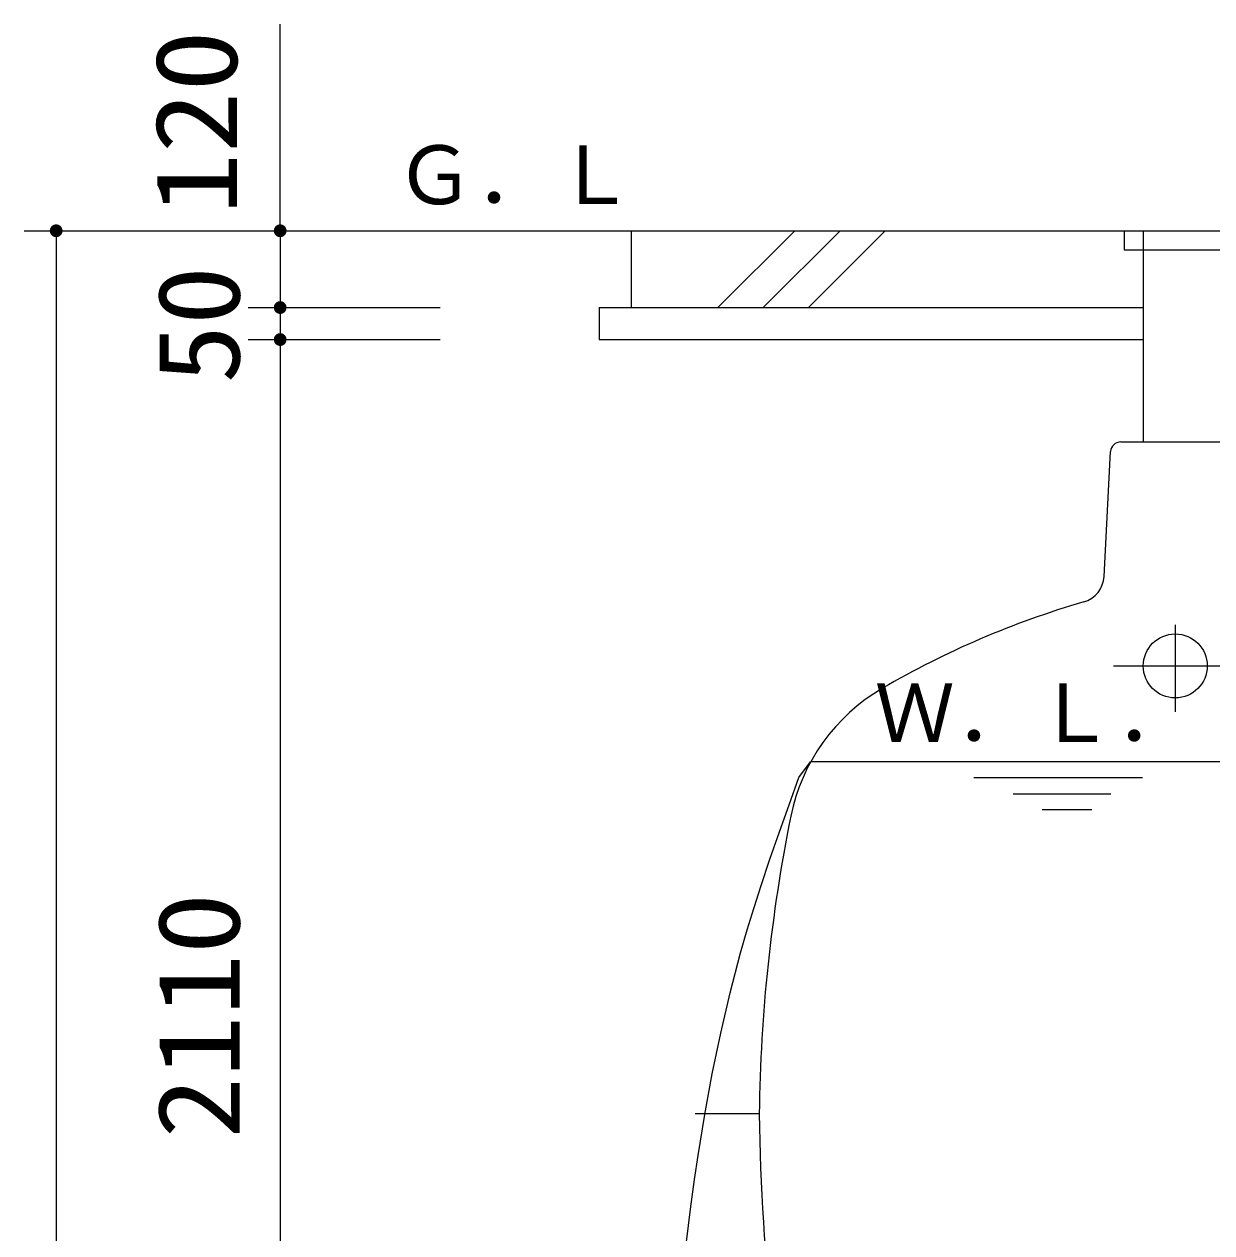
# Model space of a CAD drawing. Units: millimetres, scale not verified. Extents: x -14850 to 14850, y -10500 to 10500.
# Drawn here: x -1314 to 541, y -5010 to -3121 of the extents above; entities that cross this region are included whole.
import ezdxf
from ezdxf.enums import TextEntityAlignment as Align

# ---------------------------------------------------------------- set-up
doc = ezdxf.new("R2010")
doc.units = ezdxf.units.MM
doc.header["$LTSCALE"] = 50
doc.linetypes.add('CHAIN1', pattern=[8, 5, -1, 1, -1])
for name, color, linetype, lineweight in [('0-1_機器', 2, 'Continuous', 25), ('0-2_空気管', 3, 'Continuous', 25), ('0-4_文字', 5, 'Continuous', 25), ('0-5_製作', 5, 'Continuous', 25)]:
    doc.layers.add(name, color=color, linetype=linetype, lineweight=lineweight)
doc.styles.add('ＭＳ ゴシック', font='')
doc.styles.get('ＭＳ ゴシック').set_extended_font_data('MS Gothic')

msp = doc.modelspace()

# ---------------------------------------------------------------- linework, layer by layer
at = {"layer": '0-1_機器'}
for p, q in [((-564.36, -3444.31), (2029.99, -3444.31)), ((-365.85, -3444.31), (-365.85, -3564.31)), ((-230.31, -3564.31), (-110.31, -3444.31)), ((-159.6, -3564.31), (-39.6, -3444.31)), ((-88.89, -3564.31), (31.11, -3444.31)), ((404.15, -3444.31), (404.15, -3474.31)), ((434.15, -3444.31), (434.15, -3774.31)), ((404.15, -3474.31), (1064.15, -3474.31)), ((-415.85, -3564.31), (-415.85, -3614.31)), ((-415.85, -3564.31), (434.15, -3564.31)), ((-415.85, -3614.31), (434.15, -3614.31))]:
    msp.add_line(p, q, dxfattribs=at)
at = {"layer": '0-2_空気管'}
for p, q in [((399.14, -3774.31), (1069.16, -3774.31)), ((372.94, -3984.36), (383.16, -3789.47)), ((1553.78, -4274.31), (-85.49, -4274.31)), ((432.78, -4299.31), (169.4, -4299.31)), ((230.92, -4324.31), (383.76, -4324.31)), ((353.96, -4349.31), (276.1, -4349.31)), ((-165.85, -4824.31), (-265.85, -4824.31))]:
    msp.add_line(p, q, dxfattribs=at)
at = {"layer": '0-2_空気管', "linetype": 'CHAIN1'}
for p, q in [((484.15, -4060.31), (484.15, -4196.28)), ((387.7, -4124.31), (574.91, -4124.31))]:
    msp.add_line(p, q, dxfattribs=at)
at = {"layer": '0-2_空気管'}
msp.add_circle((484.15, -4124.31), 50, dxfattribs=at)
for centre, radius, start, end in [((399.14, -3790.31), 16, 90, 177), ((329, -3982.06), 44, 286.22488, 357), ((734.14, -5374.31), 1406, 106.22488, 120.21536), ((177.55, -4418.57), 300, 120.21536, 168.57628), ((2333.97, -4854.31), 2500, 168.57626, 179.31241), ((2834, -4794.31), 3000, 180.57292, 193.49336)]:
    msp.add_arc(centre, radius, start, end, dxfattribs=at)
at = {"layer": '0-4_文字', "color": 7}
msp.add_lwpolyline([(-315.85, -5424.31), (-312.29, -5377.35), (-305.98, -5296.41), (-299.22, -5215.5), (-291.73, -5134.67), (-283.22, -5053.94), (-273.41, -4973.33), (-267.01, -4926.65), (-261.49, -4889.48), (-251.02, -4825.53), (-239.26, -4761.8), (-226.07, -4698.38), (-211.33, -4635.33), (-194.94, -4572.74), (-184.62, -4536.67), (-177.08, -4511.68), (-163.45, -4468.79), (-149.15, -4426.11), (-134.33, -4383.59), (-119.14, -4341.19), (-103.72, -4298.85), (-85.49, -4274.31)], dxfattribs=at)
at = {"layer": '0-5_製作', "color": 2}
for p, q in [((-914.36, -3444.31), (-914.36, -3121.46)), ((-1314.36, -3444.31), (-564.36, -3444.31)), ((-1264.36, -3444.31), (-1264.36, -6024.31)), ((-914.36, -3444.31), (-914.36, -3564.31)), ((-964.36, -3564.31), (-664.36, -3564.31)), ((-914.36, -3564.31), (-914.36, -3614.31)), ((-964.36, -3614.31), (-664.36, -3614.31)), ((-964.36, -3614.31), (-664.36, -3614.31)), ((-914.36, -3614.31), (-914.36, -5724.31))]:
    msp.add_line(p, q, dxfattribs=at)
at = {"layer": '0-5_製作'}
for points in [[(-1273.41, -3440.05), (-1264.36, -3434.31), (-1264.36, -3444.31)], [(-1272.8, -3438.95), (-1264.36, -3434.31), (-1273.41, -3440.05)], [(-1272.06, -3437.94), (-1264.36, -3434.31), (-1272.8, -3438.95)], [(-1271.21, -3437.02), (-1264.36, -3434.31), (-1272.06, -3437.94)], [(-1270.24, -3436.22), (-1264.36, -3434.31), (-1271.21, -3437.02)], [(-1269.18, -3435.55), (-1264.36, -3434.31), (-1270.24, -3436.22)], [(-1268.04, -3435.01), (-1264.36, -3434.31), (-1269.18, -3435.55)], [(-1266.85, -3434.63), (-1264.36, -3434.31), (-1268.04, -3435.01)], [(-1265.61, -3434.39), (-1264.36, -3434.31), (-1266.85, -3434.63)], [(-1264.36, -3434.31), (-1254.36, -3444.31), (-1264.36, -3444.31)], [(-1264.36, -3434.31), (-1254.44, -3443.06), (-1254.36, -3444.31)], [(-1264.36, -3434.31), (-1254.67, -3441.82), (-1254.44, -3443.06)], [(-1264.36, -3434.31), (-1255.06, -3440.63), (-1254.67, -3441.82)], [(-1264.36, -3434.31), (-1255.6, -3439.49), (-1255.06, -3440.63)], [(-1264.36, -3434.31), (-1256.27, -3438.43), (-1255.6, -3439.49)], [(-1264.36, -3434.31), (-1257.07, -3437.47), (-1256.27, -3438.43)], [(-1264.36, -3434.31), (-1257.99, -3436.61), (-1257.07, -3437.47)], [(-1263.73, -3434.33), (-1257.99, -3436.61), (-1264.36, -3434.31)], [(-1263.73, -3434.33), (-1259, -3435.87), (-1257.99, -3436.61)], [(-1262.49, -3434.49), (-1259, -3435.87), (-1263.73, -3434.33)], [(-1262.49, -3434.49), (-1260.1, -3435.26), (-1259, -3435.87)], [(-1261.27, -3434.8), (-1260.1, -3435.26), (-1262.49, -3434.49)], [(-923.87, -3441.22), (-914.36, -3434.31), (-914.36, -3444.31)], [(-923.41, -3440.05), (-914.36, -3434.31), (-923.87, -3441.22)], [(-922.8, -3438.95), (-914.36, -3434.31), (-923.41, -3440.05)], [(-922.06, -3437.94), (-914.36, -3434.31), (-922.8, -3438.95)], [(-921.21, -3437.02), (-914.36, -3434.31), (-922.06, -3437.94)], [(-920.24, -3436.22), (-914.36, -3434.31), (-921.21, -3437.02)], [(-919.18, -3435.55), (-914.36, -3434.31), (-920.24, -3436.22)], [(-918.04, -3435.01), (-914.36, -3434.31), (-919.18, -3435.55)], [(-916.85, -3434.63), (-914.36, -3434.31), (-918.04, -3435.01)], [(-915.61, -3434.39), (-914.36, -3434.31), (-916.85, -3434.63)], [(-914.36, -3434.31), (-904.36, -3444.31), (-914.36, -3444.31)], [(-914.36, -3434.31), (-904.44, -3443.06), (-904.36, -3444.31)], [(-914.36, -3434.31), (-904.67, -3441.82), (-904.44, -3443.06)], [(-914.36, -3434.31), (-905.06, -3440.63), (-904.67, -3441.82)], [(-914.36, -3434.31), (-905.6, -3439.49), (-905.06, -3440.63)], [(-914.36, -3434.31), (-906.27, -3438.43), (-905.6, -3439.49)], [(-914.36, -3434.31), (-907.07, -3437.47), (-906.27, -3438.43)], [(-914.36, -3434.31), (-907.99, -3436.61), (-907.07, -3437.47)], [(-914.36, -3434.31), (-909, -3435.87), (-907.99, -3436.61)], [(-914.36, -3434.31), (-910.1, -3435.26), (-909, -3435.87)], [(-913.73, -3434.33), (-910.1, -3435.26), (-914.36, -3434.31)], [(-912.49, -3434.49), (-910.1, -3435.26), (-913.73, -3434.33)], [(-912.49, -3434.49), (-911.27, -3434.8), (-910.1, -3435.26)], [(-1274.34, -3443.68), (-1264.36, -3444.31), (-1274.36, -3444.31)], [(-1274.36, -3444.31), (-1264.36, -3444.31), (-1274.28, -3445.56)], [(-1274.18, -3442.44), (-1264.36, -3444.31), (-1274.34, -3443.68)], [(-1274.28, -3445.56), (-1264.36, -3444.31), (-1274.05, -3446.8)], [(-1273.87, -3441.22), (-1264.36, -3444.31), (-1274.18, -3442.44)], [(-1274.05, -3446.8), (-1264.36, -3444.31), (-1273.66, -3447.99)], [(-1273.41, -3440.05), (-1264.36, -3444.31), (-1273.87, -3441.22)], [(-1273.66, -3447.99), (-1264.36, -3444.31), (-1273.12, -3449.13)], [(-1273.12, -3449.13), (-1264.36, -3444.31), (-1272.45, -3450.19)], [(-1272.45, -3450.19), (-1264.36, -3444.31), (-1271.65, -3451.16)], [(-1271.65, -3451.16), (-1264.36, -3444.31), (-1264.36, -3454.31)], [(-1271.65, -3451.16), (-1264.36, -3454.31), (-1270.73, -3452.02)], [(-1270.73, -3452.02), (-1264.99, -3454.29), (-1269.72, -3452.75)], [(-1270.73, -3452.02), (-1264.36, -3454.31), (-1264.99, -3454.29)], [(-1269.72, -3452.75), (-1266.23, -3454.13), (-1268.62, -3453.36)], [(-1269.72, -3452.75), (-1264.99, -3454.29), (-1266.23, -3454.13)], [(-1268.62, -3453.36), (-1266.23, -3454.13), (-1267.45, -3453.82)], [(-1264.36, -3444.31), (-1263.11, -3454.23), (-1264.36, -3454.31)], [(-1264.36, -3444.31), (-1261.87, -3454), (-1263.11, -3454.23)], [(-1264.36, -3444.31), (-1260.68, -3453.61), (-1261.87, -3454)], [(-1264.36, -3444.31), (-1259.54, -3453.07), (-1260.68, -3453.61)], [(-1264.36, -3444.31), (-1258.48, -3452.4), (-1259.54, -3453.07)], [(-1264.36, -3444.31), (-1257.51, -3451.6), (-1258.48, -3452.4)], [(-1264.36, -3444.31), (-1256.65, -3450.69), (-1257.51, -3451.6)], [(-1264.36, -3444.31), (-1255.92, -3449.67), (-1256.65, -3450.69)], [(-1264.36, -3444.31), (-1255.31, -3448.57), (-1255.92, -3449.67)], [(-1264.36, -3444.31), (-1254.85, -3447.4), (-1255.31, -3448.57)], [(-1254.36, -3444.31), (-1254.85, -3447.4), (-1264.36, -3444.31)], [(-1254.36, -3444.31), (-1254.54, -3446.18), (-1254.85, -3447.4)], [(-1254.36, -3444.31), (-1254.38, -3444.94), (-1254.54, -3446.18)], [(-924.34, -3443.68), (-914.36, -3444.31), (-924.36, -3444.31)], [(-924.36, -3444.31), (-914.36, -3444.31), (-924.28, -3445.56)], [(-924.18, -3442.44), (-914.36, -3444.31), (-924.34, -3443.68)], [(-924.28, -3445.56), (-914.36, -3444.31), (-924.05, -3446.8)], [(-923.87, -3441.22), (-914.36, -3444.31), (-924.18, -3442.44)], [(-924.05, -3446.8), (-914.36, -3444.31), (-923.66, -3447.99)], [(-923.66, -3447.99), (-914.36, -3444.31), (-923.12, -3449.13)], [(-923.12, -3449.13), (-914.36, -3444.31), (-922.45, -3450.19)], [(-922.45, -3450.19), (-914.36, -3444.31), (-921.65, -3451.16)], [(-921.65, -3451.16), (-914.36, -3444.31), (-920.73, -3452.02)], [(-920.73, -3452.02), (-914.36, -3444.31), (-919.72, -3452.75)], [(-919.72, -3452.75), (-914.36, -3444.31), (-914.36, -3454.31)], [(-919.72, -3452.75), (-914.99, -3454.29), (-918.62, -3453.36)], [(-919.72, -3452.75), (-914.36, -3454.31), (-914.99, -3454.29)], [(-918.62, -3453.36), (-916.23, -3454.13), (-917.45, -3453.82)], [(-918.62, -3453.36), (-914.99, -3454.29), (-916.23, -3454.13)], [(-914.36, -3444.31), (-913.11, -3454.23), (-914.36, -3454.31)], [(-914.36, -3444.31), (-911.87, -3454), (-913.11, -3454.23)], [(-914.36, -3444.31), (-910.68, -3453.61), (-911.87, -3454)], [(-914.36, -3444.31), (-909.54, -3453.07), (-910.68, -3453.61)], [(-914.36, -3444.31), (-908.48, -3452.4), (-909.54, -3453.07)], [(-914.36, -3444.31), (-907.51, -3451.6), (-908.48, -3452.4)], [(-914.36, -3444.31), (-906.65, -3450.69), (-907.51, -3451.6)], [(-914.36, -3444.31), (-905.92, -3449.67), (-906.65, -3450.69)], [(-914.36, -3444.31), (-905.31, -3448.57), (-905.92, -3449.67)], [(-914.36, -3444.31), (-904.85, -3447.4), (-905.31, -3448.57)], [(-914.36, -3444.31), (-904.54, -3446.18), (-904.85, -3447.4)], [(-904.36, -3444.31), (-904.54, -3446.18), (-914.36, -3444.31)], [(-904.36, -3444.31), (-904.38, -3444.94), (-904.54, -3446.18)], [(-924.34, -3563.68), (-914.36, -3564.31), (-924.36, -3564.31)], [(-924.36, -3564.31), (-914.36, -3564.31), (-924.28, -3565.56)], [(-924.18, -3562.44), (-914.36, -3564.31), (-924.34, -3563.68)], [(-924.28, -3565.56), (-914.36, -3564.31), (-924.05, -3566.8)], [(-923.87, -3561.22), (-914.36, -3564.31), (-924.18, -3562.44)], [(-924.05, -3566.8), (-914.36, -3564.31), (-923.66, -3567.99)], [(-923.87, -3561.22), (-914.36, -3554.31), (-914.36, -3564.31)], [(-923.41, -3560.05), (-914.36, -3554.31), (-923.87, -3561.22)], [(-923.66, -3567.99), (-914.36, -3564.31), (-923.12, -3569.13)], [(-922.8, -3558.95), (-914.36, -3554.31), (-923.41, -3560.05)], [(-923.12, -3569.13), (-914.36, -3564.31), (-922.45, -3570.19)], [(-922.06, -3557.94), (-914.36, -3554.31), (-922.8, -3558.95)], [(-922.45, -3570.19), (-914.36, -3564.31), (-921.65, -3571.16)], [(-921.21, -3557.02), (-914.36, -3554.31), (-922.06, -3557.94)], [(-921.65, -3571.16), (-914.36, -3564.31), (-920.73, -3572.02)], [(-920.24, -3556.22), (-914.36, -3554.31), (-921.21, -3557.02)], [(-920.73, -3572.02), (-914.36, -3564.31), (-919.72, -3572.75)], [(-919.18, -3555.55), (-914.36, -3554.31), (-920.24, -3556.22)], [(-919.72, -3572.75), (-914.36, -3564.31), (-914.36, -3574.31)], [(-918.04, -3555.01), (-914.36, -3554.31), (-919.18, -3555.55)], [(-916.85, -3554.63), (-914.36, -3554.31), (-918.04, -3555.01)], [(-915.61, -3554.39), (-914.36, -3554.31), (-916.85, -3554.63)], [(-914.36, -3554.31), (-904.36, -3564.31), (-914.36, -3564.31)], [(-914.36, -3554.31), (-904.44, -3563.06), (-904.36, -3564.31)], [(-914.36, -3554.31), (-904.67, -3561.82), (-904.44, -3563.06)], [(-914.36, -3554.31), (-905.06, -3560.63), (-904.67, -3561.82)], [(-914.36, -3554.31), (-905.6, -3559.49), (-905.06, -3560.63)], [(-914.36, -3554.31), (-906.27, -3558.43), (-905.6, -3559.49)], [(-914.36, -3554.31), (-907.07, -3557.47), (-906.27, -3558.43)], [(-914.36, -3554.31), (-907.99, -3556.61), (-907.07, -3557.47)], [(-914.36, -3554.31), (-909, -3555.87), (-907.99, -3556.61)], [(-914.36, -3554.31), (-910.1, -3555.26), (-909, -3555.87)], [(-913.73, -3554.33), (-910.1, -3555.26), (-914.36, -3554.31)], [(-914.36, -3564.31), (-913.11, -3574.23), (-914.36, -3574.31)], [(-914.36, -3564.31), (-911.87, -3574), (-913.11, -3574.23)], [(-914.36, -3564.31), (-910.68, -3573.61), (-911.87, -3574)], [(-914.36, -3564.31), (-909.54, -3573.07), (-910.68, -3573.61)], [(-914.36, -3564.31), (-908.48, -3572.4), (-909.54, -3573.07)], [(-914.36, -3564.31), (-907.51, -3571.6), (-908.48, -3572.4)], [(-914.36, -3564.31), (-906.65, -3570.69), (-907.51, -3571.6)], [(-914.36, -3564.31), (-905.92, -3569.67), (-906.65, -3570.69)], [(-914.36, -3564.31), (-905.31, -3568.57), (-905.92, -3569.67)], [(-914.36, -3564.31), (-904.85, -3567.4), (-905.31, -3568.57)], [(-914.36, -3564.31), (-904.54, -3566.18), (-904.85, -3567.4)], [(-904.36, -3564.31), (-904.54, -3566.18), (-914.36, -3564.31)], [(-913.73, -3554.33), (-911.27, -3554.8), (-910.1, -3555.26)], [(-912.49, -3554.49), (-911.27, -3554.8), (-913.73, -3554.33)], [(-904.36, -3564.31), (-904.38, -3564.94), (-904.54, -3566.18)], [(-919.72, -3572.75), (-914.36, -3574.31), (-918.62, -3573.36)], [(-918.62, -3573.36), (-914.99, -3574.29), (-917.45, -3573.82)], [(-918.62, -3573.36), (-914.36, -3574.31), (-914.99, -3574.29)], [(-917.45, -3573.82), (-914.99, -3574.29), (-916.23, -3574.13)], [(-923.87, -3611.22), (-914.36, -3604.31), (-914.36, -3614.31)], [(-923.41, -3610.05), (-914.36, -3604.31), (-923.87, -3611.22)], [(-923.87, -3611.22), (-914.36, -3604.31), (-914.36, -3614.31)], [(-923.41, -3610.05), (-914.36, -3604.31), (-923.87, -3611.22)], [(-922.8, -3608.95), (-914.36, -3604.31), (-923.41, -3610.05)], [(-922.8, -3608.95), (-914.36, -3604.31), (-923.41, -3610.05)], [(-922.06, -3607.94), (-914.36, -3604.31), (-922.8, -3608.95)], [(-922.06, -3607.94), (-914.36, -3604.31), (-922.8, -3608.95)], [(-921.21, -3607.02), (-914.36, -3604.31), (-922.06, -3607.94)], [(-921.21, -3607.02), (-914.36, -3604.31), (-922.06, -3607.94)], [(-920.24, -3606.22), (-914.36, -3604.31), (-921.21, -3607.02)], [(-920.24, -3606.22), (-914.36, -3604.31), (-921.21, -3607.02)], [(-919.18, -3605.55), (-914.36, -3604.31), (-920.24, -3606.22)], [(-919.18, -3605.55), (-914.36, -3604.31), (-920.24, -3606.22)], [(-918.04, -3605.01), (-914.36, -3604.31), (-919.18, -3605.55)], [(-918.04, -3605.01), (-914.36, -3604.31), (-919.18, -3605.55)], [(-916.85, -3604.63), (-914.36, -3604.31), (-918.04, -3605.01)], [(-916.85, -3604.63), (-914.36, -3604.31), (-918.04, -3605.01)], [(-915.61, -3604.39), (-914.36, -3604.31), (-916.85, -3604.63)], [(-915.61, -3604.39), (-914.36, -3604.31), (-916.85, -3604.63)], [(-914.36, -3604.31), (-904.36, -3614.31), (-914.36, -3614.31)], [(-914.36, -3604.31), (-904.44, -3613.06), (-904.36, -3614.31)], [(-914.36, -3604.31), (-904.67, -3611.82), (-904.44, -3613.06)], [(-914.36, -3604.31), (-905.06, -3610.63), (-904.67, -3611.82)], [(-914.36, -3604.31), (-905.6, -3609.49), (-905.06, -3610.63)], [(-914.36, -3604.31), (-906.27, -3608.43), (-905.6, -3609.49)], [(-914.36, -3604.31), (-907.07, -3607.47), (-906.27, -3608.43)], [(-914.36, -3604.31), (-907.99, -3606.61), (-907.07, -3607.47)], [(-914.36, -3604.31), (-909, -3605.87), (-907.99, -3606.61)], [(-914.36, -3604.31), (-910.1, -3605.26), (-909, -3605.87)], [(-913.73, -3604.33), (-910.1, -3605.26), (-914.36, -3604.31)], [(-914.36, -3604.31), (-904.36, -3614.31), (-914.36, -3614.31)], [(-914.36, -3604.31), (-904.44, -3613.06), (-904.36, -3614.31)], [(-914.36, -3604.31), (-904.67, -3611.82), (-904.44, -3613.06)], [(-914.36, -3604.31), (-905.06, -3610.63), (-904.67, -3611.82)], [(-914.36, -3604.31), (-905.6, -3609.49), (-905.06, -3610.63)], [(-914.36, -3604.31), (-906.27, -3608.43), (-905.6, -3609.49)], [(-914.36, -3604.31), (-907.07, -3607.47), (-906.27, -3608.43)], [(-914.36, -3604.31), (-907.99, -3606.61), (-907.07, -3607.47)], [(-914.36, -3604.31), (-909, -3605.87), (-907.99, -3606.61)], [(-914.36, -3604.31), (-910.1, -3605.26), (-909, -3605.87)], [(-913.73, -3604.33), (-910.1, -3605.26), (-914.36, -3604.31)], [(-913.73, -3604.33), (-911.27, -3604.8), (-910.1, -3605.26)], [(-912.49, -3604.49), (-911.27, -3604.8), (-913.73, -3604.33)], [(-913.73, -3604.33), (-911.27, -3604.8), (-910.1, -3605.26)], [(-912.49, -3604.49), (-911.27, -3604.8), (-913.73, -3604.33)], [(-924.34, -3613.68), (-914.36, -3614.31), (-924.36, -3614.31)], [(-924.34, -3613.68), (-914.36, -3614.31), (-924.36, -3614.31)], [(-924.36, -3614.31), (-914.36, -3614.31), (-924.28, -3615.56)], [(-924.36, -3614.31), (-914.36, -3614.31), (-924.28, -3615.56)], [(-924.18, -3612.44), (-914.36, -3614.31), (-924.34, -3613.68)], [(-924.18, -3612.44), (-914.36, -3614.31), (-924.34, -3613.68)], [(-924.28, -3615.56), (-914.36, -3614.31), (-924.05, -3616.8)], [(-924.28, -3615.56), (-914.36, -3614.31), (-924.05, -3616.8)], [(-923.87, -3611.22), (-914.36, -3614.31), (-924.18, -3612.44)], [(-923.87, -3611.22), (-914.36, -3614.31), (-924.18, -3612.44)], [(-924.05, -3616.8), (-914.36, -3614.31), (-923.66, -3617.99)], [(-924.05, -3616.8), (-914.36, -3614.31), (-923.66, -3617.99)], [(-923.66, -3617.99), (-914.36, -3614.31), (-923.12, -3619.13)], [(-923.66, -3617.99), (-914.36, -3614.31), (-923.12, -3619.13)], [(-923.12, -3619.13), (-914.36, -3614.31), (-922.45, -3620.19)], [(-923.12, -3619.13), (-914.36, -3614.31), (-922.45, -3620.19)], [(-922.45, -3620.19), (-914.36, -3614.31), (-921.65, -3621.16)], [(-922.45, -3620.19), (-914.36, -3614.31), (-921.65, -3621.16)], [(-921.65, -3621.16), (-914.36, -3614.31), (-920.73, -3622.02)], [(-921.65, -3621.16), (-914.36, -3614.31), (-920.73, -3622.02)], [(-920.73, -3622.02), (-914.36, -3614.31), (-919.72, -3622.75)], [(-920.73, -3622.02), (-914.36, -3614.31), (-919.72, -3622.75)], [(-919.72, -3622.75), (-914.36, -3614.31), (-914.36, -3624.31)], [(-919.72, -3622.75), (-914.36, -3614.31), (-914.36, -3624.31)], [(-919.72, -3622.75), (-914.36, -3624.31), (-918.62, -3623.36)], [(-919.72, -3622.75), (-914.36, -3624.31), (-918.62, -3623.36)], [(-918.62, -3623.36), (-914.99, -3624.29), (-917.45, -3623.82)], [(-918.62, -3623.36), (-914.36, -3624.31), (-914.99, -3624.29)], [(-918.62, -3623.36), (-914.99, -3624.29), (-917.45, -3623.82)], [(-918.62, -3623.36), (-914.36, -3624.31), (-914.99, -3624.29)], [(-917.45, -3623.82), (-914.99, -3624.29), (-916.23, -3624.13)], [(-917.45, -3623.82), (-914.99, -3624.29), (-916.23, -3624.13)], [(-914.36, -3614.31), (-913.11, -3624.23), (-914.36, -3624.31)], [(-914.36, -3614.31), (-911.87, -3624), (-913.11, -3624.23)], [(-914.36, -3614.31), (-910.68, -3623.61), (-911.87, -3624)], [(-914.36, -3614.31), (-909.54, -3623.07), (-910.68, -3623.61)], [(-914.36, -3614.31), (-908.48, -3622.4), (-909.54, -3623.07)], [(-914.36, -3614.31), (-907.51, -3621.6), (-908.48, -3622.4)], [(-914.36, -3614.31), (-906.65, -3620.69), (-907.51, -3621.6)], [(-914.36, -3614.31), (-905.92, -3619.67), (-906.65, -3620.69)], [(-914.36, -3614.31), (-905.31, -3618.57), (-905.92, -3619.67)], [(-914.36, -3614.31), (-904.85, -3617.4), (-905.31, -3618.57)], [(-914.36, -3614.31), (-904.54, -3616.18), (-904.85, -3617.4)], [(-904.36, -3614.31), (-904.54, -3616.18), (-914.36, -3614.31)], [(-914.36, -3614.31), (-913.11, -3624.23), (-914.36, -3624.31)], [(-914.36, -3614.31), (-911.87, -3624), (-913.11, -3624.23)], [(-914.36, -3614.31), (-910.68, -3623.61), (-911.87, -3624)], [(-914.36, -3614.31), (-909.54, -3623.07), (-910.68, -3623.61)], [(-914.36, -3614.31), (-908.48, -3622.4), (-909.54, -3623.07)], [(-914.36, -3614.31), (-907.51, -3621.6), (-908.48, -3622.4)], [(-914.36, -3614.31), (-906.65, -3620.69), (-907.51, -3621.6)], [(-914.36, -3614.31), (-905.92, -3619.67), (-906.65, -3620.69)], [(-914.36, -3614.31), (-905.31, -3618.57), (-905.92, -3619.67)], [(-914.36, -3614.31), (-904.85, -3617.4), (-905.31, -3618.57)], [(-914.36, -3614.31), (-904.54, -3616.18), (-904.85, -3617.4)], [(-904.36, -3614.31), (-904.54, -3616.18), (-914.36, -3614.31)], [(-904.36, -3614.31), (-904.38, -3614.94), (-904.54, -3616.18)], [(-904.36, -3614.31), (-904.38, -3614.94), (-904.54, -3616.18)]]:
    msp.add_solid(points, dxfattribs=at)

# ---------------------------------------------------------------- texts
at = {"layer": '0-2_空気管', "color": 4, "style": 'ＭＳ ゴシック'}
msp.add_text('Ｗ．Ｌ．', height=91.79, dxfattribs=at).set_placement((14.51, -4270.98), align=Align.BOTTOM_LEFT)
at = {"layer": '0-5_製作', "color": 4, "style": 'ＭＳ ゴシック'}
for s, width, p in [('120', 1.1, (-943.3, -3419.15)), ('50', 1.05, (-939.36, -3683.06)), ('2110', 1.1, (-939.36, -4863.06))]:
    msp.add_text(s, height=128.4, rotation=90, dxfattribs=dict(at, width=width)).set_placement(p, align=Align.BOTTOM_LEFT)
msp.add_text('Ｇ．Ｌ', height=91.79, rotation=0.002, dxfattribs=at).set_placement((-735.38, -3430.19), align=Align.BOTTOM_LEFT)

doc.saveas('drawing.dxf')
